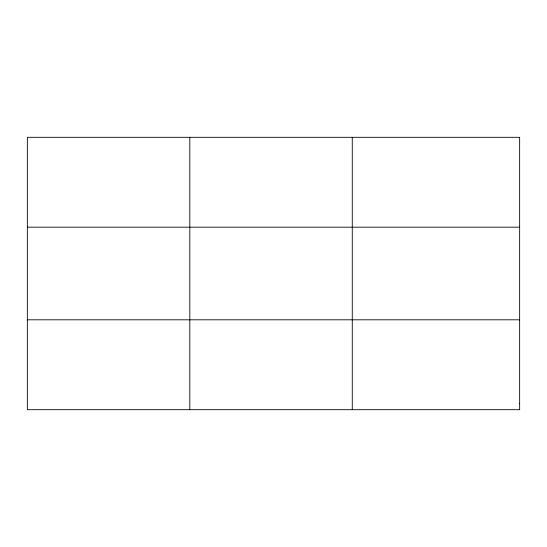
<?xml version="1.0" encoding="UTF-8"?>
<svg xmlns="http://www.w3.org/2000/svg" width="547" height="547" viewBox="0 0 547 547"><rect width="100%" height="100%" fill="white"/><g stroke="black" fill="none" stroke-linecap="round" stroke-linejoin="round"><path stroke-width="0.82" d="M189.809 409.689L189.809 137.311M352.268 409.689L352.268 137.311M27.35 227.196L519.65 227.196M27.35 319.804L519.65 319.804M519.65 403.693L519.65 409.689L27.35 409.689L27.35 137.311L519.65 137.311L519.65 403.693"/></g></svg>
